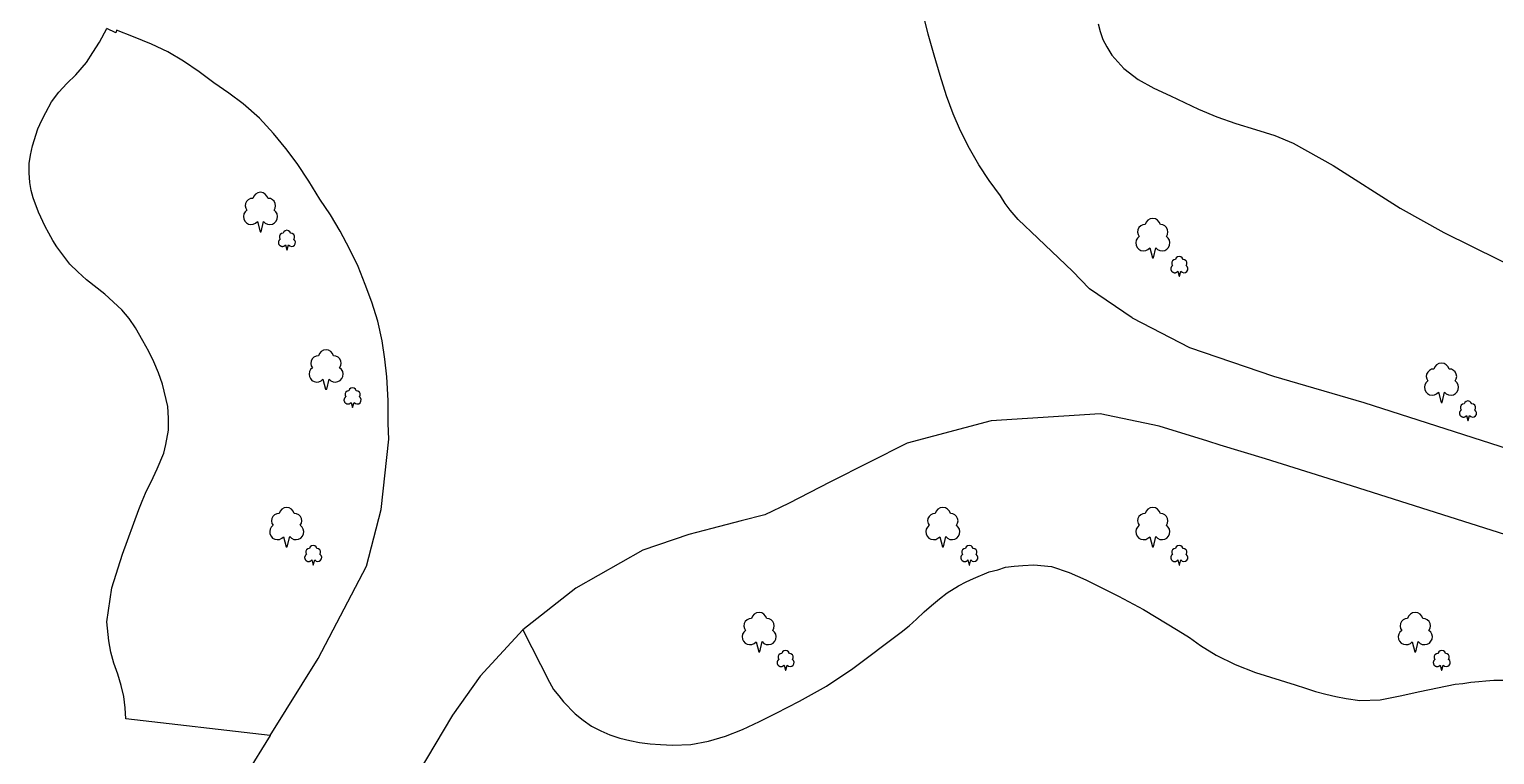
# Model space of a CAD drawing. Extents: x 427500 to 429848, y 434500 to 436505.
# Drawn here: x 429018.5 to 429130.2, y 435086.6 to 435141.9 of the extents above; entities that cross this region are included whole.
import ezdxf

# ---------------------------------------------------------------- set-up
doc = ezdxf.new("R2010")
doc.units = 0
doc.layers.add('LPTIP_Ex_Base', color=8, linetype='Continuous')

msp = doc.modelspace()

# ---------------------------------------------------------------- linework, layer by layer
at = {"layer": 'LPTIP_Ex_Base', "color": 251, "true_color": 0x636466}
for p, q in [((429087.05, 435141.5), (429086.65, 435143.15)), ((429023.9, 435140.9), (429024.45, 435141.95)), ((429025.15, 435141.6), (429024.45, 435141.95)), ((429025.2, 435141.8), (429025.15, 435141.6)), ((429026.5, 435141.3), (429025.2, 435141.8)), ((429100, 435142.3), (429100.15, 435141.7)), ((429023.4, 435140.1), (429023.9, 435140.9)), ((429027.85, 435140.75), (429026.5, 435141.3)), ((429029.1, 435140.15), (429027.85, 435140.75)), ((429087.5, 435139.9), (429087.05, 435141.5)), ((429100.15, 435141.7), (429100.35, 435141.1)), ((429100.35, 435141.1), (429100.65, 435140.55)), ((429022.9, 435139.35), (429023.4, 435140.1)), ((429030.3, 435139.45), (429029.1, 435140.15)), ((429087.95, 435138.35), (429087.5, 435139.9)), ((429100.65, 435140.55), (429101.05, 435139.9)), ((429101.05, 435139.9), (429101.95, 435138.9)), ((429022.1, 435138.4), (429022.9, 435139.35)), ((429031.5, 435138.65), (429030.3, 435139.45)), ((429032.6, 435137.8), (429031.5, 435138.65)), ((429101.95, 435138.9), (429103.05, 435138.05)), ((429020.8, 435137.1), (429021.4, 435137.75)), ((429021.4, 435137.75), (429022.1, 435138.4)), ((429033.75, 435137), (429032.6, 435137.8)), ((429088.45, 435136.8), (429087.95, 435138.35)), ((429103.05, 435138.05), (429104.25, 435137.4)), ((429104.25, 435137.4), (429105.5, 435136.8)), ((429019.8, 435135.55), (429020.25, 435136.35)), ((429020.25, 435136.35), (429020.8, 435137.1)), ((429034.85, 435136.2), (429033.75, 435137)), ((429036.1, 435135.1), (429034.85, 435136.2)), ((429088.95, 435135.45), (429088.45, 435136.8)), ((429105.5, 435136.8), (429107.65, 435135.8)), ((429019.5, 435134.95), (429019.8, 435135.55)), ((429037.15, 435133.95), (429036.1, 435135.1)), ((429089.5, 435134.15), (429088.95, 435135.45)), ((429107.65, 435135.8), (429109.05, 435135.2)), ((429109.05, 435135.2), (429110.5, 435134.7)), ((429018.8, 435133), (429019.2, 435134.3)), ((429019.2, 435134.3), (429019.5, 435134.95)), ((429090.2, 435132.8), (429089.5, 435134.15)), ((429110.5, 435134.7), (429112, 435134.25)), ((429112, 435134.25), (429113.45, 435133.8)), ((429018.65, 435132.3), (429018.8, 435133)), ((429038.1, 435132.8), (429037.15, 435133.95)), ((429113.45, 435133.8), (429114.85, 435133.2)), ((429114.85, 435133.2), (429117.9, 435131.5)), ((429018.55, 435131.65), (429018.65, 435132.3)), ((429038.95, 435131.65), (429038.1, 435132.8)), ((429090.9, 435131.55), (429090.2, 435132.8)), ((429018.55, 435130.95), (429018.55, 435131.65)), ((429018.6, 435130.2), (429018.55, 435130.95)), ((429039.85, 435130.3), (429038.95, 435131.65)), ((429091.7, 435130.35), (429090.9, 435131.55)), ((429117.9, 435131.5), (429123, 435128.25)), ((429018.7, 435129.6), (429018.6, 435130.2)), ((429018.85, 435129.05), (429018.7, 435129.6)), ((429040.7, 435128.95), (429039.85, 435130.3)), ((429092.55, 435129.2), (429091.7, 435130.35)), ((429019.25, 435127.95), (429018.85, 435129.05)), ((429041.5, 435127.75), (429040.7, 435128.95)), ((429092.9, 435128.6), (429092.55, 435129.2)), ((429093.3, 435128.1), (429092.9, 435128.6)), ((429019.75, 435126.85), (429019.25, 435127.95)), ((429042.25, 435126.5), (429041.5, 435127.75)), ((429093.9, 435127.4), (429093.3, 435128.1)), ((429094.4, 435126.9), (429093.9, 435127.4)), ((429123, 435128.25), (429126.35, 435126.4)), ((429020.05, 435126.35), (429019.75, 435126.85)), ((429020.35, 435125.8), (429020.05, 435126.35)), ((429042.95, 435125.15), (429042.25, 435126.5)), ((429094.9, 435126.45), (429094.4, 435126.9)), ((429098.05, 435123.45), (429094.9, 435126.45)), ((429126.35, 435126.4), (429132.7, 435123.25)), ((429020.65, 435125.3), (429020.35, 435125.8)), ((429021.65, 435124), (429020.65, 435125.3)), ((429043.6, 435123.8), (429042.95, 435125.15)), ((429022.25, 435123.4), (429021.65, 435124)), ((429022.9, 435122.8), (429022.25, 435123.4)), ((429024.3, 435121.7), (429022.9, 435122.8)), ((429044.15, 435122.45), (429043.6, 435123.8)), ((429099.35, 435122.1), (429098.05, 435123.45)), ((429025.6, 435120.5), (429024.3, 435121.7)), ((429044.65, 435121.1), (429044.15, 435122.45)), ((429102.6, 435119.9), (429099.35, 435122.1)), ((429045.1, 435119.65), (429044.65, 435121.1)), ((429026.15, 435119.85), (429025.6, 435120.5)), ((429026.65, 435119.15), (429026.15, 435119.85)), ((429045.45, 435118.15), (429045.1, 435119.65)), ((429102.6, 435119.9), (429106.95, 435117.65)), ((429027.2, 435118.15), (429026.65, 435119.15)), ((429027.65, 435117.35), (429027.2, 435118.15)), ((429028.05, 435116.55), (429027.65, 435117.35)), ((429045.65, 435116.75), (429045.45, 435118.15)), ((429106.95, 435117.65), (429113.35, 435115.45)), ((429028.4, 435115.7), (429028.05, 435116.55)), ((429045.8, 435115.4), (429045.65, 435116.75)), ((429028.7, 435114.85), (429028.4, 435115.7)), ((429045.9, 435113.6), (429045.8, 435115.4)), ((429113.35, 435115.45), (429120.25, 435113.45)), ((429029.1, 435113.15), (429028.7, 435114.85)), ((429029.15, 435112.25), (429029.1, 435113.15)), ((429045.9, 435111.85), (429045.9, 435113.6)), ((429120.25, 435113.45), (429133.5, 435109.2)), ((429029.15, 435111.35), (429029.15, 435112.25)), ((429045.95, 435110.65), (429045.9, 435111.85)), ((429091.85, 435112.05), (429085.45, 435110.35)), ((429100.15, 435112.6), (429091.85, 435112.05)), ((429104.65, 435111.65), (429100.15, 435112.6)), ((429108.35, 435110.5), (429104.65, 435111.65)), ((429028.95, 435110.25), (429029.15, 435111.35)), ((429045.35, 435105.3), (429045.95, 435110.65)), ((429028.3, 435108.4), (429028.8, 435109.6)), ((429028.8, 435109.6), (429028.95, 435110.25)), ((429085.45, 435110.35), (429079.6, 435107.4)), ((429109.29, 435110.21), (429108.35, 435110.5)), ((429112.75, 435109.16), (429109.29, 435110.21)), ((429028, 435107.75), (429028.3, 435108.4)), ((429119.3, 435107.1), (429112.75, 435109.16)), ((429027.4, 435106.55), (429028, 435107.75)), ((429079.6, 435107.4), (429076.4, 435105.75)), ((429027.15, 435105.95), (429027.4, 435106.55)), ((429138.2, 435101.1), (429119.3, 435107.1)), ((429025.65, 435101.9), (429026.9, 435105.3)), ((429026.9, 435105.3), (429027.15, 435105.95)), ((429044.25, 435101), (429045.35, 435105.3)), ((429076.4, 435105.75), (429074.6, 435104.9)), ((429070.55, 435103.85), (429068.8, 435103.4)), ((429072.8, 435104.45), (429070.55, 435103.85)), ((429074.6, 435104.9), (429072.8, 435104.45)), ((429068.8, 435103.4), (429065.3, 435102.2)), ((429024.85, 435099.35), (429025.65, 435101.9)), ((429065.3, 435102.2), (429060.2, 435099.3)), ((429040.55, 435093.95), (429044.25, 435101)), ((429090.5, 435100.05), (429091.7, 435100.55)), ((429091.7, 435100.55), (429092.35, 435100.7)), ((429092.35, 435100.7), (429092.95, 435100.9)), ((429092.95, 435100.9), (429093.6, 435101)), ((429093.6, 435101), (429094.25, 435101.05)), ((429094.25, 435101.05), (429095.1, 435101.1)), ((429095.1, 435101.1), (429096.45, 435100.95)), ((429096.45, 435100.95), (429097.8, 435100.5)), ((429097.8, 435100.5), (429099.05, 435099.95)), ((429024.45, 435096.75), (429024.85, 435099.35)), ((429088.5, 435098.95), (429089.35, 435099.5)), ((429089.35, 435099.5), (429089.95, 435099.8)), ((429089.95, 435099.8), (429090.5, 435100.05)), ((429099.05, 435099.95), (429101.55, 435098.7)), ((429060.2, 435099.3), (429056.15, 435096.15)), ((429087.3, 435098), (429087.9, 435098.5)), ((429087.9, 435098.5), (429088.5, 435098.95)), ((429101.55, 435098.7), (429103.45, 435097.7)), ((429086.15, 435096.95), (429086.75, 435097.5)), ((429086.75, 435097.5), (429087.3, 435098)), ((429103.45, 435097.7), (429106.1, 435096.1)), ((429024.6, 435095.3), (429024.45, 435096.75)), ((429056.15, 435096.15), (429052.9, 435092.6)), ((429056.15, 435096.15), (429058.2, 435092.15)), ((429085, 435095.95), (429085.6, 435096.45)), ((429085.6, 435096.45), (429086.15, 435096.95)), ((429106.1, 435096.1), (429106.95, 435095.55)), ((429024.75, 435094.45), (429024.6, 435095.3)), ((429081.3, 435093.2), (429085, 435095.95)), ((429106.95, 435095.55), (429107.8, 435094.95)), ((429107.8, 435094.95), (429109, 435094.2)), ((429025, 435093.6), (429024.75, 435094.45)), ((429036.9, 435088.08), (429040.55, 435093.95)), ((429109, 435094.2), (429110.45, 435093.5)), ((429025.3, 435092.75), (429025, 435093.6)), ((429025.55, 435091.9), (429025.3, 435092.75)), ((429079.3, 435091.85), (429081.3, 435093.2)), ((429110.45, 435093.5), (429112, 435092.9)), ((429112, 435092.9), (429115, 435091.95)), ((429025.75, 435091.05), (429025.55, 435091.9)), ((429052.9, 435092.6), (429050.8, 435089.65)), ((429058.2, 435092.15), (429058.5, 435091.6)), ((429058.5, 435091.6), (429058.9, 435091.1)), ((429077.25, 435090.7), (429079.3, 435091.85)), ((429115, 435091.95), (429115.8, 435091.7)), ((429115.8, 435091.7), (429116.55, 435091.45)), ((429124.5, 435091.45), (429127.2, 435092)), ((429127.2, 435092), (429127.8, 435092.05)), ((429127.8, 435092.05), (429128.4, 435092.15)), ((429128.4, 435092.15), (429129, 435092.2)), ((429129, 435092.2), (429129.55, 435092.25)), ((429129.55, 435092.25), (429130.15, 435092.3)), ((429130.15, 435092.3), (429131.35, 435092.3)), ((429025.85, 435090.2), (429025.75, 435091.05)), ((429058.9, 435091.1), (429059.25, 435090.65)), ((429059.25, 435090.65), (429060.15, 435089.75)), ((429075.45, 435089.8), (429077.25, 435090.7)), ((429116.55, 435091.45), (429117.35, 435091.25)), ((429117.35, 435091.25), (429118.1, 435091.05)), ((429118.1, 435091.05), (429118.9, 435090.9)), ((429118.9, 435090.9), (429119.95, 435090.75)), ((429119.95, 435090.75), (429121.5, 435090.8)), ((429121.5, 435090.8), (429123, 435091.1)), ((429123, 435091.1), (429124.5, 435091.45)), ((429025.9, 435089.35), (429025.85, 435090.2)), ((429036.9, 435088.08), (429025.9, 435089.35)), ((429050.8, 435089.65), (429044.6, 435079.25)), ((429060.15, 435089.75), (429060.75, 435089.25)), ((429074.2, 435089.15), (429075.45, 435089.8)), ((429060.75, 435089.25), (429061.4, 435088.8)), ((429061.4, 435088.8), (429062.1, 435088.45)), ((429062.1, 435088.45), (429062.8, 435088.15)), ((429071.6, 435088.05), (429072.9, 435088.55)), ((429072.9, 435088.55), (429074.2, 435089.15)), ((429036.9, 435088.08), (429035.05, 435085.1)), ((429062.8, 435088.15), (429063.55, 435087.9)), ((429063.55, 435087.9), (429064.3, 435087.7)), ((429064.3, 435087.7), (429065.05, 435087.55)), ((429065.05, 435087.55), (429065.85, 435087.45)), ((429065.85, 435087.45), (429066.65, 435087.4)), ((429066.65, 435087.4), (429067.55, 435087.35)), ((429067.55, 435087.35), (429068.95, 435087.4)), ((429068.95, 435087.4), (429070.3, 435087.65)), ((429070.3, 435087.65), (429071.6, 435088.05))]:
    msp.add_line(p, q, dxfattribs=at)
for points in [[(429035.13, 435128.1), (429034.99, 435127.97), (429034.9, 435127.81), (429034.87, 435127.62), (429034.89, 435127.44), (429034.97, 435127.27), (429035.09, 435127.13), (429035.26, 435127.04), (429035.44, 435127.01), (429035.62, 435127.03), (429035.79, 435127.11), (429035.93, 435127.23), (429035.93, 435127.23), (429036.13, 435126.46), (429036.21, 435126.46), (429036.39, 435127.24), (429036.39, 435127.24), (429036.53, 435127.11), (429036.7, 435127.03), (429036.89, 435127.01), (429037.07, 435127.04), (429037.24, 435127.13), (429037.36, 435127.27), (429037.44, 435127.44), (429037.47, 435127.63), (429037.43, 435127.81), (429037.34, 435127.97), (429037.2, 435128.1), (429037.29, 435128.26), (429037.32, 435128.44), (429037.29, 435128.61), (429037.21, 435128.78), (429037.08, 435128.9), (429036.92, 435128.98), (429036.74, 435129), (429036.74, 435129), (429036.66, 435129.18), (429036.53, 435129.33), (429036.36, 435129.43), (429036.16, 435129.46), (429035.96, 435129.43), (429035.79, 435129.33), (429035.66, 435129.18), (429035.58, 435129), (429035.4, 435128.98), (429035.24, 435128.9), (429035.11, 435128.77), (429035.03, 435128.61), (429035, 435128.43), (429035.04, 435128.25), (429035.13, 435128.1)], [(429103.13, 435126.1), (429102.99, 435125.97), (429102.9, 435125.81), (429102.87, 435125.62), (429102.89, 435125.44), (429102.97, 435125.27), (429103.09, 435125.13), (429103.26, 435125.04), (429103.44, 435125.01), (429103.62, 435125.03), (429103.79, 435125.11), (429103.93, 435125.23), (429103.93, 435125.23), (429104.13, 435124.46), (429104.21, 435124.46), (429104.39, 435125.24), (429104.39, 435125.24), (429104.53, 435125.11), (429104.7, 435125.03), (429104.89, 435125.01), (429105.07, 435125.04), (429105.24, 435125.13), (429105.36, 435125.27), (429105.44, 435125.44), (429105.47, 435125.63), (429105.43, 435125.81), (429105.34, 435125.97), (429105.2, 435126.1), (429105.29, 435126.26), (429105.32, 435126.44), (429105.29, 435126.61), (429105.21, 435126.78), (429105.08, 435126.9), (429104.92, 435126.98), (429104.74, 435127), (429104.74, 435127), (429104.66, 435127.18), (429104.53, 435127.33), (429104.36, 435127.43), (429104.16, 435127.46), (429103.96, 435127.43), (429103.79, 435127.33), (429103.66, 435127.18), (429103.58, 435127), (429103.4, 435126.98), (429103.24, 435126.9), (429103.11, 435126.77), (429103.03, 435126.61), (429103, 435126.43), (429103.04, 435126.25), (429103.13, 435126.1)], [(429037.66, 435125.89), (429037.65, 435125.88), (429037.63, 435125.86), (429037.62, 435125.85), (429037.61, 435125.84), (429037.6, 435125.82), (429037.59, 435125.81), (429037.58, 435125.79), (429037.57, 435125.78), (429037.56, 435125.76), (429037.55, 435125.74), (429037.54, 435125.72), (429037.54, 435125.71), (429037.54, 435125.69), (429037.53, 435125.67), (429037.53, 435125.65), (429037.53, 435125.63), (429037.53, 435125.61), (429037.54, 435125.59), (429037.54, 435125.58), (429037.54, 435125.56), (429037.55, 435125.54), (429037.56, 435125.52), (429037.57, 435125.51), (429037.57, 435125.49), (429037.58, 435125.47), (429037.59, 435125.46), (429037.61, 435125.44), (429037.62, 435125.43), (429037.63, 435125.42), (429037.65, 435125.41), (429037.66, 435125.4), (429037.68, 435125.39), (429037.69, 435125.38), (429037.71, 435125.37), (429037.73, 435125.36), (429037.75, 435125.35), (429037.76, 435125.35), (429037.78, 435125.35), (429037.8, 435125.34), (429037.82, 435125.34), (429037.84, 435125.34), (429037.86, 435125.34), (429037.88, 435125.34), (429037.89, 435125.35), (429037.91, 435125.35), (429037.93, 435125.36), (429037.95, 435125.36), (429037.96, 435125.37), (429037.98, 435125.38), (429038, 435125.39), (429038.01, 435125.4), (429038.03, 435125.41), (429038.04, 435125.43), (429038.05, 435125.44), (429038.07, 435125.46), (429038.07, 435125.46), (429038.17, 435125.07), (429038.19, 435125.07), (429038.3, 435125.46), (429038.3, 435125.46), (429038.4, 435125.38), (429038.52, 435125.34), (429038.65, 435125.36), (429038.75, 435125.44), (429038.82, 435125.55), (429038.83, 435125.68), (429038.79, 435125.8), (429038.7, 435125.89), (429038.75, 435126), (429038.75, 435126.13), (429038.7, 435126.24), (429038.59, 435126.32), (429038.47, 435126.34), (429038.41, 435126.46), (429038.31, 435126.54), (429038.18, 435126.57), (429038.05, 435126.54), (429037.95, 435126.46), (429037.89, 435126.34), (429037.77, 435126.32), (429037.66, 435126.24), (429037.61, 435126.13), (429037.61, 435126), (429037.66, 435125.89)], [(429105.66, 435123.89), (429105.65, 435123.88), (429105.63, 435123.86), (429105.62, 435123.85), (429105.61, 435123.84), (429105.6, 435123.82), (429105.59, 435123.81), (429105.58, 435123.79), (429105.57, 435123.78), (429105.56, 435123.76), (429105.55, 435123.74), (429105.54, 435123.72), (429105.54, 435123.71), (429105.54, 435123.69), (429105.53, 435123.67), (429105.53, 435123.65), (429105.53, 435123.63), (429105.53, 435123.61), (429105.54, 435123.59), (429105.54, 435123.58), (429105.54, 435123.56), (429105.55, 435123.54), (429105.56, 435123.52), (429105.57, 435123.51), (429105.57, 435123.49), (429105.58, 435123.47), (429105.59, 435123.46), (429105.61, 435123.44), (429105.62, 435123.43), (429105.63, 435123.42), (429105.65, 435123.41), (429105.66, 435123.4), (429105.68, 435123.39), (429105.69, 435123.38), (429105.71, 435123.37), (429105.73, 435123.36), (429105.75, 435123.35), (429105.76, 435123.35), (429105.78, 435123.35), (429105.8, 435123.34), (429105.82, 435123.34), (429105.84, 435123.34), (429105.86, 435123.34), (429105.88, 435123.34), (429105.89, 435123.35), (429105.91, 435123.35), (429105.93, 435123.36), (429105.95, 435123.36), (429105.96, 435123.37), (429105.98, 435123.38), (429106, 435123.39), (429106.01, 435123.4), (429106.03, 435123.41), (429106.04, 435123.43), (429106.05, 435123.44), (429106.07, 435123.46), (429106.07, 435123.46), (429106.17, 435123.07), (429106.19, 435123.07), (429106.3, 435123.46), (429106.3, 435123.46), (429106.4, 435123.38), (429106.52, 435123.34), (429106.65, 435123.36), (429106.75, 435123.44), (429106.82, 435123.55), (429106.83, 435123.68), (429106.79, 435123.8), (429106.7, 435123.89), (429106.75, 435124), (429106.75, 435124.13), (429106.7, 435124.24), (429106.59, 435124.32), (429106.47, 435124.34), (429106.41, 435124.46), (429106.31, 435124.54), (429106.18, 435124.57), (429106.05, 435124.54), (429105.95, 435124.46), (429105.89, 435124.34), (429105.77, 435124.32), (429105.66, 435124.24), (429105.61, 435124.13), (429105.61, 435124), (429105.66, 435123.89)], [(429040.13, 435116.1), (429039.99, 435115.97), (429039.9, 435115.81), (429039.87, 435115.62), (429039.89, 435115.44), (429039.97, 435115.27), (429040.09, 435115.13), (429040.26, 435115.04), (429040.44, 435115.01), (429040.62, 435115.03), (429040.79, 435115.11), (429040.93, 435115.23), (429040.93, 435115.23), (429041.13, 435114.46), (429041.21, 435114.46), (429041.39, 435115.24), (429041.39, 435115.24), (429041.53, 435115.11), (429041.7, 435115.03), (429041.89, 435115.01), (429042.07, 435115.04), (429042.24, 435115.13), (429042.36, 435115.27), (429042.44, 435115.44), (429042.47, 435115.63), (429042.43, 435115.81), (429042.34, 435115.97), (429042.2, 435116.1), (429042.29, 435116.26), (429042.32, 435116.44), (429042.29, 435116.61), (429042.21, 435116.78), (429042.08, 435116.9), (429041.92, 435116.98), (429041.74, 435117), (429041.74, 435117), (429041.66, 435117.18), (429041.53, 435117.33), (429041.36, 435117.43), (429041.16, 435117.46), (429040.96, 435117.43), (429040.79, 435117.33), (429040.66, 435117.18), (429040.58, 435117), (429040.4, 435116.98), (429040.24, 435116.9), (429040.11, 435116.77), (429040.03, 435116.61), (429040, 435116.43), (429040.04, 435116.25), (429040.13, 435116.1)], [(429125.13, 435115.1), (429124.99, 435114.97), (429124.9, 435114.81), (429124.87, 435114.62), (429124.89, 435114.44), (429124.97, 435114.27), (429125.09, 435114.13), (429125.26, 435114.04), (429125.44, 435114.01), (429125.62, 435114.03), (429125.79, 435114.11), (429125.93, 435114.23), (429125.93, 435114.23), (429126.13, 435113.46), (429126.21, 435113.46), (429126.39, 435114.24), (429126.39, 435114.24), (429126.53, 435114.11), (429126.7, 435114.03), (429126.89, 435114.01), (429127.07, 435114.04), (429127.24, 435114.13), (429127.36, 435114.27), (429127.44, 435114.44), (429127.47, 435114.63), (429127.43, 435114.81), (429127.34, 435114.97), (429127.2, 435115.1), (429127.29, 435115.26), (429127.32, 435115.44), (429127.29, 435115.61), (429127.21, 435115.78), (429127.08, 435115.9), (429126.92, 435115.98), (429126.74, 435116), (429126.74, 435116), (429126.66, 435116.18), (429126.53, 435116.33), (429126.36, 435116.43), (429126.16, 435116.46), (429125.96, 435116.43), (429125.79, 435116.33), (429125.66, 435116.18), (429125.58, 435116), (429125.4, 435115.98), (429125.24, 435115.9), (429125.11, 435115.77), (429125.03, 435115.61), (429125, 435115.43), (429125.04, 435115.25), (429125.13, 435115.1)], [(429042.66, 435113.89), (429042.65, 435113.88), (429042.63, 435113.86), (429042.62, 435113.85), (429042.61, 435113.84), (429042.6, 435113.82), (429042.59, 435113.81), (429042.58, 435113.79), (429042.57, 435113.78), (429042.56, 435113.76), (429042.55, 435113.74), (429042.54, 435113.72), (429042.54, 435113.71), (429042.54, 435113.69), (429042.53, 435113.67), (429042.53, 435113.65), (429042.53, 435113.63), (429042.53, 435113.61), (429042.54, 435113.59), (429042.54, 435113.58), (429042.54, 435113.56), (429042.55, 435113.54), (429042.56, 435113.52), (429042.57, 435113.51), (429042.57, 435113.49), (429042.58, 435113.47), (429042.59, 435113.46), (429042.61, 435113.44), (429042.62, 435113.43), (429042.63, 435113.42), (429042.65, 435113.41), (429042.66, 435113.4), (429042.68, 435113.39), (429042.69, 435113.38), (429042.71, 435113.37), (429042.73, 435113.36), (429042.75, 435113.35), (429042.76, 435113.35), (429042.78, 435113.35), (429042.8, 435113.34), (429042.82, 435113.34), (429042.84, 435113.34), (429042.86, 435113.34), (429042.88, 435113.34), (429042.89, 435113.35), (429042.91, 435113.35), (429042.93, 435113.36), (429042.95, 435113.36), (429042.96, 435113.37), (429042.98, 435113.38), (429043, 435113.39), (429043.01, 435113.4), (429043.03, 435113.41), (429043.04, 435113.43), (429043.05, 435113.44), (429043.07, 435113.46), (429043.07, 435113.46), (429043.17, 435113.07), (429043.19, 435113.07), (429043.3, 435113.46), (429043.3, 435113.46), (429043.4, 435113.38), (429043.52, 435113.34), (429043.65, 435113.36), (429043.75, 435113.44), (429043.82, 435113.55), (429043.83, 435113.68), (429043.79, 435113.8), (429043.7, 435113.89), (429043.75, 435114), (429043.75, 435114.13), (429043.7, 435114.24), (429043.59, 435114.32), (429043.47, 435114.34), (429043.41, 435114.46), (429043.31, 435114.54), (429043.18, 435114.57), (429043.05, 435114.54), (429042.95, 435114.46), (429042.89, 435114.34), (429042.77, 435114.32), (429042.66, 435114.24), (429042.61, 435114.13), (429042.61, 435114), (429042.66, 435113.89)], [(429127.66, 435112.89), (429127.65, 435112.88), (429127.63, 435112.86), (429127.62, 435112.85), (429127.61, 435112.84), (429127.6, 435112.82), (429127.59, 435112.81), (429127.58, 435112.79), (429127.57, 435112.78), (429127.56, 435112.76), (429127.55, 435112.74), (429127.54, 435112.72), (429127.54, 435112.71), (429127.54, 435112.69), (429127.53, 435112.67), (429127.53, 435112.65), (429127.53, 435112.63), (429127.53, 435112.61), (429127.54, 435112.59), (429127.54, 435112.58), (429127.54, 435112.56), (429127.55, 435112.54), (429127.56, 435112.52), (429127.57, 435112.51), (429127.57, 435112.49), (429127.58, 435112.47), (429127.59, 435112.46), (429127.61, 435112.44), (429127.62, 435112.43), (429127.63, 435112.42), (429127.65, 435112.41), (429127.66, 435112.4), (429127.68, 435112.39), (429127.69, 435112.38), (429127.71, 435112.37), (429127.73, 435112.36), (429127.75, 435112.35), (429127.76, 435112.35), (429127.78, 435112.35), (429127.8, 435112.34), (429127.82, 435112.34), (429127.84, 435112.34), (429127.86, 435112.34), (429127.88, 435112.34), (429127.89, 435112.35), (429127.91, 435112.35), (429127.93, 435112.36), (429127.95, 435112.36), (429127.96, 435112.37), (429127.98, 435112.38), (429128, 435112.39), (429128.01, 435112.4), (429128.03, 435112.41), (429128.04, 435112.43), (429128.05, 435112.44), (429128.07, 435112.46), (429128.07, 435112.46), (429128.17, 435112.07), (429128.19, 435112.07), (429128.3, 435112.46), (429128.3, 435112.46), (429128.4, 435112.38), (429128.52, 435112.34), (429128.65, 435112.36), (429128.75, 435112.44), (429128.82, 435112.55), (429128.83, 435112.68), (429128.79, 435112.8), (429128.7, 435112.89), (429128.75, 435113), (429128.75, 435113.13), (429128.7, 435113.24), (429128.59, 435113.32), (429128.47, 435113.34), (429128.41, 435113.46), (429128.31, 435113.54), (429128.18, 435113.57), (429128.05, 435113.54), (429127.95, 435113.46), (429127.89, 435113.34), (429127.77, 435113.32), (429127.66, 435113.24), (429127.61, 435113.13), (429127.61, 435113), (429127.66, 435112.89)], [(429037.13, 435104.1), (429036.99, 435103.97), (429036.9, 435103.81), (429036.87, 435103.62), (429036.89, 435103.44), (429036.97, 435103.27), (429037.09, 435103.13), (429037.26, 435103.04), (429037.44, 435103.01), (429037.62, 435103.03), (429037.79, 435103.11), (429037.93, 435103.23), (429037.93, 435103.23), (429038.13, 435102.46), (429038.21, 435102.46), (429038.39, 435103.24), (429038.39, 435103.24), (429038.53, 435103.11), (429038.7, 435103.03), (429038.89, 435103.01), (429039.07, 435103.04), (429039.24, 435103.13), (429039.36, 435103.27), (429039.44, 435103.44), (429039.47, 435103.63), (429039.43, 435103.81), (429039.34, 435103.97), (429039.2, 435104.1), (429039.29, 435104.26), (429039.32, 435104.44), (429039.29, 435104.61), (429039.21, 435104.78), (429039.08, 435104.9), (429038.92, 435104.98), (429038.74, 435105), (429038.74, 435105), (429038.66, 435105.18), (429038.53, 435105.33), (429038.36, 435105.43), (429038.16, 435105.46), (429037.96, 435105.43), (429037.79, 435105.33), (429037.66, 435105.18), (429037.58, 435105), (429037.4, 435104.98), (429037.24, 435104.9), (429037.11, 435104.77), (429037.03, 435104.61), (429037, 435104.43), (429037.04, 435104.25), (429037.13, 435104.1)], [(429087.13, 435104.1), (429086.99, 435103.97), (429086.9, 435103.81), (429086.87, 435103.62), (429086.89, 435103.44), (429086.97, 435103.27), (429087.09, 435103.13), (429087.26, 435103.04), (429087.44, 435103.01), (429087.62, 435103.03), (429087.79, 435103.11), (429087.93, 435103.23), (429087.93, 435103.23), (429088.13, 435102.46), (429088.21, 435102.46), (429088.39, 435103.24), (429088.39, 435103.24), (429088.53, 435103.11), (429088.7, 435103.03), (429088.89, 435103.01), (429089.07, 435103.04), (429089.24, 435103.13), (429089.36, 435103.27), (429089.44, 435103.44), (429089.47, 435103.63), (429089.43, 435103.81), (429089.34, 435103.97), (429089.2, 435104.1), (429089.29, 435104.26), (429089.32, 435104.44), (429089.29, 435104.61), (429089.21, 435104.78), (429089.08, 435104.9), (429088.92, 435104.98), (429088.74, 435105), (429088.74, 435105), (429088.66, 435105.18), (429088.53, 435105.33), (429088.36, 435105.43), (429088.16, 435105.46), (429087.96, 435105.43), (429087.79, 435105.33), (429087.66, 435105.18), (429087.58, 435105), (429087.4, 435104.98), (429087.24, 435104.9), (429087.11, 435104.77), (429087.03, 435104.61), (429087, 435104.43), (429087.04, 435104.25), (429087.13, 435104.1)], [(429103.13, 435104.1), (429102.99, 435103.97), (429102.9, 435103.81), (429102.87, 435103.62), (429102.89, 435103.44), (429102.97, 435103.27), (429103.09, 435103.13), (429103.26, 435103.04), (429103.44, 435103.01), (429103.62, 435103.03), (429103.79, 435103.11), (429103.93, 435103.23), (429103.93, 435103.23), (429104.13, 435102.46), (429104.21, 435102.46), (429104.39, 435103.24), (429104.39, 435103.24), (429104.53, 435103.11), (429104.7, 435103.03), (429104.89, 435103.01), (429105.07, 435103.04), (429105.24, 435103.13), (429105.36, 435103.27), (429105.44, 435103.44), (429105.47, 435103.63), (429105.43, 435103.81), (429105.34, 435103.97), (429105.2, 435104.1), (429105.29, 435104.26), (429105.32, 435104.44), (429105.29, 435104.61), (429105.21, 435104.78), (429105.08, 435104.9), (429104.92, 435104.98), (429104.74, 435105), (429104.74, 435105), (429104.66, 435105.18), (429104.53, 435105.33), (429104.36, 435105.43), (429104.16, 435105.46), (429103.96, 435105.43), (429103.79, 435105.33), (429103.66, 435105.18), (429103.58, 435105), (429103.4, 435104.98), (429103.24, 435104.9), (429103.11, 435104.77), (429103.03, 435104.61), (429103, 435104.43), (429103.04, 435104.25), (429103.13, 435104.1)], [(429039.66, 435101.89), (429039.65, 435101.88), (429039.63, 435101.86), (429039.62, 435101.85), (429039.61, 435101.84), (429039.6, 435101.82), (429039.59, 435101.81), (429039.58, 435101.79), (429039.57, 435101.78), (429039.56, 435101.76), (429039.55, 435101.74), (429039.54, 435101.72), (429039.54, 435101.71), (429039.54, 435101.69), (429039.53, 435101.67), (429039.53, 435101.65), (429039.53, 435101.63), (429039.53, 435101.61), (429039.54, 435101.59), (429039.54, 435101.58), (429039.54, 435101.56), (429039.55, 435101.54), (429039.56, 435101.52), (429039.57, 435101.51), (429039.57, 435101.49), (429039.58, 435101.47), (429039.59, 435101.46), (429039.61, 435101.44), (429039.62, 435101.43), (429039.63, 435101.42), (429039.65, 435101.41), (429039.66, 435101.4), (429039.68, 435101.39), (429039.69, 435101.38), (429039.71, 435101.37), (429039.73, 435101.36), (429039.75, 435101.35), (429039.76, 435101.35), (429039.78, 435101.35), (429039.8, 435101.34), (429039.82, 435101.34), (429039.84, 435101.34), (429039.86, 435101.34), (429039.88, 435101.34), (429039.89, 435101.35), (429039.91, 435101.35), (429039.93, 435101.36), (429039.95, 435101.36), (429039.96, 435101.37), (429039.98, 435101.38), (429040, 435101.39), (429040.01, 435101.4), (429040.03, 435101.41), (429040.04, 435101.43), (429040.05, 435101.44), (429040.07, 435101.46), (429040.07, 435101.46), (429040.17, 435101.07), (429040.19, 435101.07), (429040.3, 435101.46), (429040.3, 435101.46), (429040.4, 435101.38), (429040.52, 435101.34), (429040.65, 435101.36), (429040.75, 435101.44), (429040.82, 435101.55), (429040.83, 435101.68), (429040.79, 435101.8), (429040.7, 435101.89), (429040.75, 435102), (429040.75, 435102.13), (429040.7, 435102.24), (429040.59, 435102.32), (429040.47, 435102.34), (429040.41, 435102.46), (429040.31, 435102.54), (429040.18, 435102.57), (429040.05, 435102.54), (429039.95, 435102.46), (429039.89, 435102.34), (429039.77, 435102.32), (429039.66, 435102.24), (429039.61, 435102.13), (429039.61, 435102), (429039.66, 435101.89)], [(429089.66, 435101.89), (429089.65, 435101.88), (429089.63, 435101.86), (429089.62, 435101.85), (429089.61, 435101.84), (429089.6, 435101.82), (429089.59, 435101.81), (429089.58, 435101.79), (429089.57, 435101.78), (429089.56, 435101.76), (429089.55, 435101.74), (429089.54, 435101.72), (429089.54, 435101.71), (429089.54, 435101.69), (429089.53, 435101.67), (429089.53, 435101.65), (429089.53, 435101.63), (429089.53, 435101.61), (429089.54, 435101.59), (429089.54, 435101.58), (429089.54, 435101.56), (429089.55, 435101.54), (429089.56, 435101.52), (429089.57, 435101.51), (429089.57, 435101.49), (429089.58, 435101.47), (429089.59, 435101.46), (429089.61, 435101.44), (429089.62, 435101.43), (429089.63, 435101.42), (429089.65, 435101.41), (429089.66, 435101.4), (429089.68, 435101.39), (429089.69, 435101.38), (429089.71, 435101.37), (429089.73, 435101.36), (429089.75, 435101.35), (429089.76, 435101.35), (429089.78, 435101.35), (429089.8, 435101.34), (429089.82, 435101.34), (429089.84, 435101.34), (429089.86, 435101.34), (429089.88, 435101.34), (429089.89, 435101.35), (429089.91, 435101.35), (429089.93, 435101.36), (429089.95, 435101.36), (429089.96, 435101.37), (429089.98, 435101.38), (429090, 435101.39), (429090.01, 435101.4), (429090.03, 435101.41), (429090.04, 435101.43), (429090.05, 435101.44), (429090.07, 435101.46), (429090.07, 435101.46), (429090.17, 435101.07), (429090.19, 435101.07), (429090.3, 435101.46), (429090.3, 435101.46), (429090.4, 435101.38), (429090.52, 435101.34), (429090.65, 435101.36), (429090.75, 435101.44), (429090.82, 435101.55), (429090.83, 435101.68), (429090.79, 435101.8), (429090.7, 435101.89), (429090.75, 435102), (429090.75, 435102.13), (429090.7, 435102.24), (429090.59, 435102.32), (429090.47, 435102.34), (429090.41, 435102.46), (429090.31, 435102.54), (429090.18, 435102.57), (429090.05, 435102.54), (429089.95, 435102.46), (429089.89, 435102.34), (429089.77, 435102.32), (429089.66, 435102.24), (429089.61, 435102.13), (429089.61, 435102), (429089.66, 435101.89)], [(429105.66, 435101.89), (429105.65, 435101.88), (429105.63, 435101.86), (429105.62, 435101.85), (429105.61, 435101.84), (429105.6, 435101.82), (429105.59, 435101.81), (429105.58, 435101.79), (429105.57, 435101.78), (429105.56, 435101.76), (429105.55, 435101.74), (429105.54, 435101.72), (429105.54, 435101.71), (429105.54, 435101.69), (429105.53, 435101.67), (429105.53, 435101.65), (429105.53, 435101.63), (429105.53, 435101.61), (429105.54, 435101.59), (429105.54, 435101.58), (429105.54, 435101.56), (429105.55, 435101.54), (429105.56, 435101.52), (429105.57, 435101.51), (429105.57, 435101.49), (429105.58, 435101.47), (429105.59, 435101.46), (429105.61, 435101.44), (429105.62, 435101.43), (429105.63, 435101.42), (429105.65, 435101.41), (429105.66, 435101.4), (429105.68, 435101.39), (429105.69, 435101.38), (429105.71, 435101.37), (429105.73, 435101.36), (429105.75, 435101.35), (429105.76, 435101.35), (429105.78, 435101.35), (429105.8, 435101.34), (429105.82, 435101.34), (429105.84, 435101.34), (429105.86, 435101.34), (429105.88, 435101.34), (429105.89, 435101.35), (429105.91, 435101.35), (429105.93, 435101.36), (429105.95, 435101.36), (429105.96, 435101.37), (429105.98, 435101.38), (429106, 435101.39), (429106.01, 435101.4), (429106.03, 435101.41), (429106.04, 435101.43), (429106.05, 435101.44), (429106.07, 435101.46), (429106.07, 435101.46), (429106.17, 435101.07), (429106.19, 435101.07), (429106.3, 435101.46), (429106.3, 435101.46), (429106.4, 435101.38), (429106.52, 435101.34), (429106.65, 435101.36), (429106.75, 435101.44), (429106.82, 435101.55), (429106.83, 435101.68), (429106.79, 435101.8), (429106.7, 435101.89), (429106.75, 435102), (429106.75, 435102.13), (429106.7, 435102.24), (429106.59, 435102.32), (429106.47, 435102.34), (429106.41, 435102.46), (429106.31, 435102.54), (429106.18, 435102.57), (429106.05, 435102.54), (429105.95, 435102.46), (429105.89, 435102.34), (429105.77, 435102.32), (429105.66, 435102.24), (429105.61, 435102.13), (429105.61, 435102), (429105.66, 435101.89)], [(429073.13, 435096.1), (429072.99, 435095.97), (429072.9, 435095.81), (429072.87, 435095.62), (429072.89, 435095.44), (429072.97, 435095.27), (429073.09, 435095.13), (429073.26, 435095.04), (429073.44, 435095.01), (429073.62, 435095.03), (429073.79, 435095.11), (429073.93, 435095.23), (429073.93, 435095.23), (429074.13, 435094.46), (429074.21, 435094.46), (429074.39, 435095.24), (429074.39, 435095.24), (429074.53, 435095.11), (429074.7, 435095.03), (429074.89, 435095.01), (429075.07, 435095.04), (429075.24, 435095.13), (429075.36, 435095.27), (429075.44, 435095.44), (429075.47, 435095.63), (429075.43, 435095.81), (429075.34, 435095.97), (429075.2, 435096.1), (429075.29, 435096.26), (429075.32, 435096.44), (429075.29, 435096.61), (429075.21, 435096.78), (429075.08, 435096.9), (429074.92, 435096.98), (429074.74, 435097), (429074.74, 435097), (429074.66, 435097.18), (429074.53, 435097.33), (429074.36, 435097.43), (429074.16, 435097.46), (429073.96, 435097.43), (429073.79, 435097.33), (429073.66, 435097.18), (429073.58, 435097), (429073.4, 435096.98), (429073.24, 435096.9), (429073.11, 435096.77), (429073.03, 435096.61), (429073, 435096.43), (429073.04, 435096.25), (429073.13, 435096.1)], [(429123.13, 435096.1), (429122.99, 435095.97), (429122.9, 435095.81), (429122.87, 435095.62), (429122.89, 435095.44), (429122.97, 435095.27), (429123.09, 435095.13), (429123.26, 435095.04), (429123.44, 435095.01), (429123.62, 435095.03), (429123.79, 435095.11), (429123.93, 435095.23), (429123.93, 435095.23), (429124.13, 435094.46), (429124.21, 435094.46), (429124.39, 435095.24), (429124.39, 435095.24), (429124.53, 435095.11), (429124.7, 435095.03), (429124.89, 435095.01), (429125.07, 435095.04), (429125.24, 435095.13), (429125.36, 435095.27), (429125.44, 435095.44), (429125.47, 435095.63), (429125.43, 435095.81), (429125.34, 435095.97), (429125.2, 435096.1), (429125.29, 435096.26), (429125.32, 435096.44), (429125.29, 435096.61), (429125.21, 435096.78), (429125.08, 435096.9), (429124.92, 435096.98), (429124.74, 435097), (429124.74, 435097), (429124.66, 435097.18), (429124.53, 435097.33), (429124.36, 435097.43), (429124.16, 435097.46), (429123.96, 435097.43), (429123.79, 435097.33), (429123.66, 435097.18), (429123.58, 435097), (429123.4, 435096.98), (429123.24, 435096.9), (429123.11, 435096.77), (429123.03, 435096.61), (429123, 435096.43), (429123.04, 435096.25), (429123.13, 435096.1)], [(429075.66, 435093.89), (429075.65, 435093.88), (429075.63, 435093.86), (429075.62, 435093.85), (429075.61, 435093.84), (429075.6, 435093.82), (429075.59, 435093.81), (429075.58, 435093.79), (429075.57, 435093.78), (429075.56, 435093.76), (429075.55, 435093.74), (429075.54, 435093.72), (429075.54, 435093.71), (429075.54, 435093.69), (429075.53, 435093.67), (429075.53, 435093.65), (429075.53, 435093.63), (429075.53, 435093.61), (429075.54, 435093.59), (429075.54, 435093.58), (429075.54, 435093.56), (429075.55, 435093.54), (429075.56, 435093.52), (429075.57, 435093.51), (429075.57, 435093.49), (429075.58, 435093.47), (429075.59, 435093.46), (429075.61, 435093.44), (429075.62, 435093.43), (429075.63, 435093.42), (429075.65, 435093.41), (429075.66, 435093.4), (429075.68, 435093.39), (429075.69, 435093.38), (429075.71, 435093.37), (429075.73, 435093.36), (429075.75, 435093.35), (429075.76, 435093.35), (429075.78, 435093.35), (429075.8, 435093.34), (429075.82, 435093.34), (429075.84, 435093.34), (429075.86, 435093.34), (429075.88, 435093.34), (429075.89, 435093.35), (429075.91, 435093.35), (429075.93, 435093.36), (429075.95, 435093.36), (429075.96, 435093.37), (429075.98, 435093.38), (429076, 435093.39), (429076.01, 435093.4), (429076.03, 435093.41), (429076.04, 435093.43), (429076.05, 435093.44), (429076.07, 435093.46), (429076.07, 435093.46), (429076.17, 435093.07), (429076.19, 435093.07), (429076.3, 435093.46), (429076.3, 435093.46), (429076.4, 435093.38), (429076.52, 435093.34), (429076.65, 435093.36), (429076.75, 435093.44), (429076.82, 435093.55), (429076.83, 435093.68), (429076.79, 435093.8), (429076.7, 435093.89), (429076.75, 435094), (429076.75, 435094.13), (429076.7, 435094.24), (429076.59, 435094.32), (429076.47, 435094.34), (429076.41, 435094.46), (429076.31, 435094.54), (429076.18, 435094.57), (429076.05, 435094.54), (429075.95, 435094.46), (429075.89, 435094.34), (429075.77, 435094.32), (429075.66, 435094.24), (429075.61, 435094.13), (429075.61, 435094), (429075.66, 435093.89)], [(429125.66, 435093.89), (429125.65, 435093.88), (429125.63, 435093.86), (429125.62, 435093.85), (429125.61, 435093.84), (429125.6, 435093.82), (429125.59, 435093.81), (429125.58, 435093.79), (429125.57, 435093.78), (429125.56, 435093.76), (429125.55, 435093.74), (429125.54, 435093.72), (429125.54, 435093.71), (429125.54, 435093.69), (429125.53, 435093.67), (429125.53, 435093.65), (429125.53, 435093.63), (429125.53, 435093.61), (429125.54, 435093.59), (429125.54, 435093.58), (429125.54, 435093.56), (429125.55, 435093.54), (429125.56, 435093.52), (429125.57, 435093.51), (429125.57, 435093.49), (429125.58, 435093.47), (429125.59, 435093.46), (429125.61, 435093.44), (429125.62, 435093.43), (429125.63, 435093.42), (429125.65, 435093.41), (429125.66, 435093.4), (429125.68, 435093.39), (429125.69, 435093.38), (429125.71, 435093.37), (429125.73, 435093.36), (429125.75, 435093.35), (429125.76, 435093.35), (429125.78, 435093.35), (429125.8, 435093.34), (429125.82, 435093.34), (429125.84, 435093.34), (429125.86, 435093.34), (429125.88, 435093.34), (429125.89, 435093.35), (429125.91, 435093.35), (429125.93, 435093.36), (429125.95, 435093.36), (429125.96, 435093.37), (429125.98, 435093.38), (429126, 435093.39), (429126.01, 435093.4), (429126.03, 435093.41), (429126.04, 435093.43), (429126.05, 435093.44), (429126.07, 435093.46), (429126.07, 435093.46), (429126.17, 435093.07), (429126.19, 435093.07), (429126.3, 435093.46), (429126.3, 435093.46), (429126.4, 435093.38), (429126.52, 435093.34), (429126.65, 435093.36), (429126.75, 435093.44), (429126.82, 435093.55), (429126.83, 435093.68), (429126.79, 435093.8), (429126.7, 435093.89), (429126.75, 435094), (429126.75, 435094.13), (429126.7, 435094.24), (429126.59, 435094.32), (429126.47, 435094.34), (429126.41, 435094.46), (429126.31, 435094.54), (429126.18, 435094.57), (429126.05, 435094.54), (429125.95, 435094.46), (429125.89, 435094.34), (429125.77, 435094.32), (429125.66, 435094.24), (429125.61, 435094.13), (429125.61, 435094), (429125.66, 435093.89)]]:
    msp.add_lwpolyline(points, dxfattribs=at)

doc.saveas('drawing.dxf')
